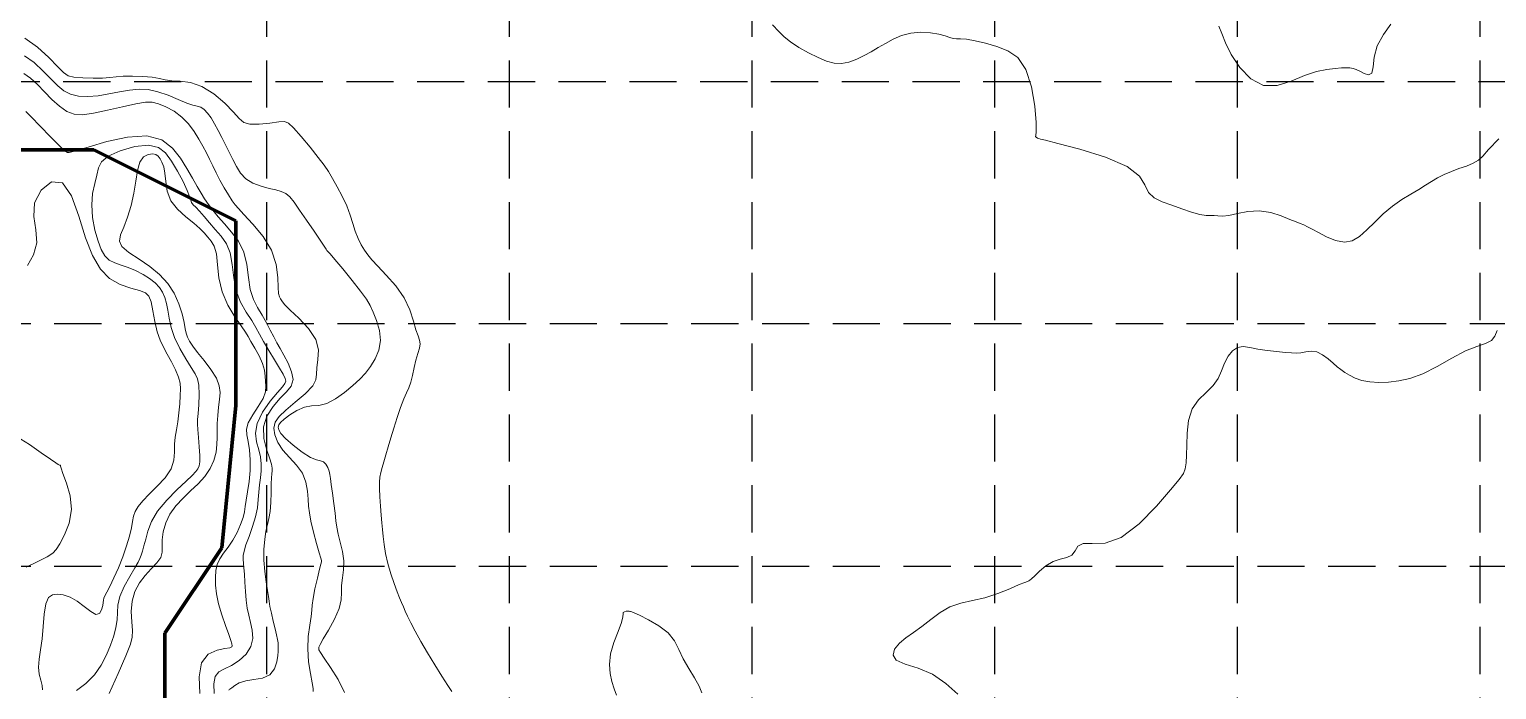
# Model space of a CAD drawing. Header units: inches. Extents: x 45655 to 51424, y 20024 to 23633.
# Drawn here: x 47551 to 48095, y 23043 to 23288 of the extents above; entities that cross this region are included whole.
import ezdxf

# ---------------------------------------------------------------- set-up
doc = ezdxf.new("R2010")
doc.units = ezdxf.units.IN
doc.header["$MEASUREMENT"] = 0
doc.linetypes.add('HIDDEN', pattern=[0.375, 0.25, -0.125])
doc.layers.add('CREEK', color=5, linetype='Continuous', lineweight=211)
doc.layers.add('CTR', color=43, linetype='Continuous', lineweight=9)
doc.layers.add('GRID', color=254, linetype='HIDDEN')

msp = doc.modelspace()

# ---------------------------------------------------------------- linework, layer by layer
at = {"layer": 'CREEK'}
for p, q in [((47501.3, 23242.91), (47554.03, 23242.91)), ((47554.03, 23242.91), (47575.12, 23242.91)), ((47575.12, 23242.91), (47627.85, 23216.57)), ((47627.85, 23216.57), (47627.85, 23179.68)), ((47627.85, 23179.68), (47627.85, 23148.06)), ((47627.85, 23148.06), (47622.58, 23095.36)), ((47622.58, 23095.36), (47601.49, 23063.74)), ((47601.49, 23063.74), (47601.49, 23032.12))]:
    msp.add_line(p, q, dxfattribs=at)
at = {"layer": 'CTR'}
for points, elevation in [([(48096.24, 23247.02), (48092.5, 23243.04), (48090.4, 23240.6), (48088.8, 23239.07), (48086.75, 23237.9), (48084.24, 23236.88), (48081.51, 23235.91), (48078.74, 23234.87), (48076.07, 23233.76), (48073.6, 23232.54), (48071.36, 23231.21), (48069.11, 23229.75), (48066.6, 23228.17), (48063.61, 23226.46), (48060.28, 23224.46), (48056.83, 23222.05), (48053.44, 23219.17), (48050.24, 23216.08), (48047.28, 23213.18), (48044.57, 23210.78), (48041.91, 23209.2), (48039.02, 23208.66), (48035.74, 23209.3), (48032.4, 23210.67), (48029.4, 23212.22), (48027.08, 23213.47), (48025.34, 23214.4), (48023.93, 23215.08), (48022.64, 23215.62), (48021.06, 23216.22), (48018.82, 23217.1), (48015.61, 23218.39), (48011.69, 23219.65), (48007.44, 23220.33), (48003.2, 23220.06), (47999.33, 23219.25), (47996.12, 23218.51), (47993.79, 23218.27), (47992.12, 23218.38), (47990.76, 23218.54), (47989.38, 23218.53), (47987.68, 23218.55), (47985.39, 23218.89), (47982.31, 23219.76), (47978.72, 23220.99), (47974.98, 23222.32), (47971.46, 23223.61), (47968.47, 23225.09), (47966.33, 23227.11), (47964.97, 23229.88), (47962.95, 23233.19), (47958.43, 23236.72), (47950.38, 23240.14), (47940.88, 23243.11), (47932.75, 23245.29), (47928.13, 23246.46), (47926.27, 23246.9), (47925.68, 23247.07), (47925.19, 23247.27), (47924.71, 23247.55), (47924.44, 23247.83), (47924.52, 23248.23), (47924.71, 23249.6), (47924.68, 23253.02), (47924.14, 23259.02), (47922.92, 23266.22), (47920.86, 23272.71), (47917.88, 23277.08), (47914.22, 23279.65), (47910.13, 23281.22), (47905.91, 23282.43), (47902, 23283.35), (47898.8, 23283.9), (47896.6, 23284.08), (47895.11, 23284.08), (47893.92, 23284.17), (47892.63, 23284.56), (47890.95, 23285.15), (47888.62, 23285.78), (47885.5, 23286.27), (47881.9, 23286.46), (47878.2, 23286.16), (47874.75, 23285.25), (47871.61, 23283.9), (47868.74, 23282.35), (47866.08, 23280.79), (47863.52, 23279.28), (47860.91, 23277.82), (47858.12, 23276.47), (47855.25, 23275.41), (47852.44, 23274.87), (47849.72, 23275.02), (47846.93, 23275.81), (47843.82, 23277.14), (47840.26, 23278.9), (47836.65, 23280.89), (47833.53, 23282.88), (47831.22, 23284.76), (47829.23, 23286.76), (47826.85, 23289.23)], 576), ([(47992.49, 23288.77), (47993.52, 23286.07), (47994.89, 23282.52), (47997.03, 23278.2), (48000.19, 23273.43), (48004.27, 23269.2), (48009, 23266.7), (48014.11, 23266.71), (48019.31, 23268.38), (48024.26, 23270.43), (48028.68, 23271.88), (48032.47, 23272.68), (48035.55, 23273.1), (48037.92, 23273.3), (48039.7, 23273.35), (48041.08, 23273.28), (48042.23, 23273.08), (48043.37, 23272.68), (48044.72, 23272.03), (48046.37, 23271.15), (48048, 23270.68), (48049.15, 23271.34), (48049.63, 23273.66), (48050.01, 23277.23), (48051.12, 23281.39), (48053.47, 23285.59), (48056.29, 23289.44)], 576), ([(47549.54, 23284.25), (47554.25, 23280.98), (47558.49, 23277.12), (47561.78, 23273.69), (47563.92, 23271.51), (47565.61, 23270.38), (47567.77, 23269.85), (47571.03, 23269.56), (47574.86, 23269.45), (47578.4, 23269.49), (47581.08, 23269.68), (47583.38, 23269.94), (47586.02, 23270.15), (47589.5, 23270.22), (47593.34, 23270.11), (47596.83, 23269.81), (47599.46, 23269.34), (47601.65, 23268.85), (47604.08, 23268.49), (47607.22, 23268.33), (47611.01, 23267.84), (47615.24, 23266.41), (47619.61, 23263.63), (47623.68, 23260.15), (47626.9, 23256.85), (47629.03, 23254.46), (47630.74, 23253.02), (47633.02, 23252.4), (47636.46, 23252.43), (47640.39, 23252.82), (47643.77, 23253.26), (47645.9, 23253.41), (47647.4, 23252.82), (47649.23, 23251.03), (47652.04, 23247.82), (47655.35, 23243.87), (47658.38, 23240.11), (47660.56, 23237.21), (47662.15, 23234.81), (47663.66, 23232.28), (47665.44, 23229.17), (47667.31, 23225.67), (47668.97, 23222.09), (47670.21, 23218.72), (47671.18, 23215.61), (47672.1, 23212.72), (47673.17, 23210.07), (47674.34, 23207.69), (47675.53, 23205.66), (47676.72, 23203.95), (47678.23, 23202.14), (47680.47, 23199.77), (47683.63, 23196.48), (47687.15, 23192.46), (47690.25, 23188.03), (47692.36, 23183.54), (47693.68, 23179.43), (47694.59, 23176.12), (47695.39, 23173.88), (47695.99, 23172.34), (47696.21, 23170.99), (47695.93, 23169.39), (47695.31, 23167.4), (47694.59, 23164.97), (47693.95, 23162.15), (47693.37, 23159.26), (47692.76, 23156.7), (47692.04, 23154.69), (47691.18, 23152.83), (47690.14, 23150.53), (47688.92, 23147.36), (47687.62, 23143.61), (47686.36, 23139.72), (47685.25, 23136.06), (47684.29, 23132.74), (47683.44, 23129.8), (47682.68, 23127.28), (47682.05, 23125.1), (47681.56, 23123.23), (47681.25, 23121.55), (47681.11, 23119.72), (47681.12, 23117.35), (47681.26, 23114.24), (47681.49, 23110.74), (47681.75, 23107.4), (47681.99, 23104.61), (47682.23, 23102.1), (47682.5, 23099.52), (47682.85, 23096.54), (47683.38, 23093.18), (47684.16, 23089.54), (47685.26, 23085.74), (47686.49, 23082.13), (47687.64, 23079.05), (47688.57, 23076.74), (47689.29, 23075.01), (47689.95, 23073.49), (47690.64, 23071.89), (47691.51, 23069.97), (47692.72, 23067.51), (47694.38, 23064.38), (47696.46, 23060.63), (47698.91, 23056.42), (47701.6, 23051.94), (47704.21, 23047.7), (47706.42, 23044.29), (47707.95, 23042.1)], 576), ([(47549.38, 23277.72), (47552.98, 23275.21), (47556.35, 23272.11), (47559.31, 23269.05), (47561.75, 23266.56), (47563.99, 23264.73), (47566.45, 23263.49), (47569.44, 23262.83), (47572.9, 23262.67), (47576.69, 23262.96), (47580.65, 23263.61), (47584.61, 23264.41), (47588.4, 23265.07), (47591.93, 23265.37), (47595.34, 23265.21), (47598.91, 23264.44), (47602.74, 23263.1), (47606.47, 23261.53), (47609.65, 23260.22), (47611.92, 23259.5), (47613.5, 23259.12), (47614.78, 23258.67), (47616.05, 23257.84), (47617.35, 23256.53), (47618.65, 23254.78), (47619.95, 23252.59), (47621.25, 23250.07), (47622.58, 23247.41), (47623.97, 23244.71), (47625.39, 23242), (47626.73, 23239.31), (47628.02, 23236.67), (47629.5, 23234.24), (47631.47, 23232.15), (47634.15, 23230.54), (47637.19, 23229.36), (47640.12, 23228.56), (47642.6, 23228.01), (47644.62, 23227.47), (47646.32, 23226.69), (47647.83, 23225.41), (47649.43, 23223.43), (47651.46, 23220.55), (47654.07, 23216.76), (47656.83, 23212.75), (47659.15, 23209.35), (47660.57, 23207.22), (47661.29, 23206.12), (47661.63, 23205.61), (47661.97, 23205.2), (47662.77, 23204.31), (47664.52, 23202.28), (47667.47, 23198.75), (47670.95, 23194.49), (47674.1, 23190.52), (47676.23, 23187.57), (47677.61, 23185.23), (47678.76, 23182.76), (47680.01, 23179.61), (47681.07, 23175.97), (47681.47, 23172.21), (47680.87, 23168.64), (47679.51, 23165.4), (47677.75, 23162.54), (47675.87, 23160.11), (47673.75, 23157.88), (47671.22, 23155.54), (47668.16, 23152.94), (47664.81, 23150.52), (47661.55, 23148.8), (47658.61, 23148.1), (47655.91, 23147.93), (47653.23, 23147.5), (47650.48, 23146.31), (47647.88, 23144.64), (47645.78, 23143.01), (47644.43, 23141.81), (47643.73, 23140.91), (47643.52, 23140.09), (47643.72, 23139.1), (47644.53, 23137.76), (47646.29, 23135.87), (47649.12, 23133.38), (47652.43, 23130.81), (47655.49, 23128.84), (47657.7, 23127.9), (47659.21, 23127.59), (47660.28, 23127.23), (47661.16, 23126.34), (47661.89, 23125.06), (47662.41, 23123.74), (47662.71, 23122.53), (47662.93, 23121.07), (47663.19, 23118.86), (47663.64, 23115.59), (47664.17, 23111.8), (47664.63, 23108.22), (47664.94, 23105.39), (47665.25, 23102.97), (47665.75, 23100.45), (47666.55, 23097.4), (47667.39, 23093.99), (47667.87, 23090.52), (47667.76, 23087.23), (47667.33, 23084.19), (47666.98, 23081.39), (47666.96, 23078.8), (47666.86, 23076.08), (47666.12, 23072.85), (47664.38, 23068.91), (47662.18, 23064.87), (47660.23, 23061.54), (47659.1, 23059.51), (47658.64, 23058.48), (47658.55, 23057.98), (47658.63, 23057.51), (47659.17, 23056.52), (47660.52, 23054.44), (47662.92, 23050.94), (47665.73, 23046.47), (47668.14, 23041.7)], 574), ([(47549.22, 23271.18), (47551.69, 23269.44), (47554.22, 23267.1), (47556.84, 23264.4), (47559.57, 23261.61), (47562.37, 23259.07), (47565.12, 23257.14), (47567.83, 23256.09), (47570.93, 23255.89), (47574.98, 23256.43), (47580.21, 23257.54), (47585.83, 23258.87), (47590.77, 23259.99), (47594.27, 23260.58), (47596.8, 23260.57), (47599.14, 23259.98), (47601.91, 23258.86), (47604.93, 23257.19), (47607.8, 23255.04), (47610.26, 23252.47), (47612.31, 23249.68), (47614.04, 23246.88), (47615.55, 23244.27), (47616.88, 23241.81), (47618.1, 23239.39), (47619.26, 23236.91), (47620.47, 23234.34), (47621.86, 23231.63), (47623.47, 23228.81), (47625.11, 23226.16), (47626.5, 23224.02), (47627.55, 23222.52), (47628.76, 23221.08), (47630.83, 23218.9), (47634.16, 23215.39), (47637.94, 23210.82), (47641.09, 23205.65), (47642.79, 23200.38), (47643.39, 23195.58), (47643.52, 23191.87), (47643.7, 23189.62), (47643.99, 23188.44), (47644.35, 23187.71), (47644.84, 23186.89), (47645.86, 23185.6), (47647.92, 23183.5), (47651.21, 23180.43), (47654.83, 23176.66), (47657.55, 23172.62), (47658.5, 23168.69), (47658.28, 23165.1), (47657.83, 23162.09), (47657.77, 23159.73), (47657.55, 23157.66), (47656.32, 23155.36), (47653.53, 23152.49), (47649.87, 23149.35), (47646.37, 23146.42), (47643.84, 23144.02), (47642.36, 23141.91), (47641.86, 23139.72), (47642.22, 23137.18), (47643.38, 23134.38), (47645.28, 23131.53), (47647.76, 23128.77), (47650.36, 23125.99), (47652.52, 23122.99), (47653.83, 23119.7), (47654.45, 23116.37), (47654.68, 23113.35), (47654.82, 23110.82), (47655.08, 23108.31), (47655.64, 23105.22), (47656.63, 23101.18), (47657.79, 23096.92), (47658.78, 23093.44), (47659.35, 23091.45), (47659.57, 23090.63), (47659.61, 23090.39), (47659.57, 23090.14), (47659.38, 23089.33), (47658.9, 23087.41), (47658.09, 23084.1), (47657.17, 23080.16), (47656.44, 23076.6), (47656.11, 23074.13), (47655.97, 23072.18), (47655.74, 23069.9), (47655.23, 23066.61), (47654.69, 23062.47), (47654.48, 23057.84), (47654.83, 23053.09), (47655.49, 23048.74), (47656.14, 23045.34), (47656.46, 23043.23), (47656.51, 23042.07)], 572), ([(47895.57, 23041.13), (47891.21, 23045.06), (47886.2, 23048.5), (47880.88, 23050.77), (47876.1, 23052.26), (47872.77, 23053.67), (47871.58, 23055.55), (47872.17, 23057.75), (47873.95, 23059.96), (47876.37, 23061.94), (47879.22, 23063.9), (47882.32, 23066.11), (47885.58, 23068.72), (47889.01, 23071.35), (47892.71, 23073.51), (47896.71, 23074.86), (47901.04, 23075.78), (47905.65, 23076.82), (47910.44, 23078.39), (47914.9, 23080.18), (47918.38, 23081.68), (47920.44, 23082.53), (47921.45, 23082.89), (47921.91, 23083.06), (47922.33, 23083.32), (47922.99, 23083.89), (47924.14, 23085), (47925.96, 23086.71), (47928.29, 23088.63), (47930.93, 23090.22), (47933.64, 23091.12), (47936.08, 23091.73), (47937.95, 23092.66), (47939.09, 23094.24), (47940.17, 23095.93), (47942.06, 23096.95), (47945.46, 23096.9), (47950.27, 23097.07), (47956.2, 23099.17), (47962.84, 23104.23), (47969.27, 23110.81), (47974.47, 23116.8), (47977.67, 23120.63), (47979.28, 23122.87), (47979.95, 23124.63), (47980.27, 23126.8), (47980.45, 23129.68), (47980.53, 23133.37), (47980.67, 23137.86), (47981.22, 23142.59), (47982.56, 23146.88), (47984.93, 23150.23), (47987.75, 23152.93), (47990.35, 23155.46), (47992.16, 23158.17), (47993.42, 23161.01), (47994.54, 23163.8), (47995.88, 23166.34), (47997.48, 23168.37), (47999.35, 23169.62), (48001.48, 23169.95), (48003.97, 23169.63), (48006.95, 23169.04), (48010.4, 23168.52), (48013.93, 23168.11), (48017.05, 23167.8), (48019.4, 23167.58), (48021.2, 23167.52), (48022.86, 23167.68), (48024.66, 23168.04), (48026.64, 23168.28), (48028.73, 23168), (48030.9, 23166.93), (48032.98, 23165.36), (48034.83, 23163.76), (48036.33, 23162.47), (48037.69, 23161.42), (48039.13, 23160.39), (48040.89, 23159.29), (48043, 23158.21), (48045.53, 23157.34), (48048.46, 23156.85), (48051.76, 23156.69), (48055.33, 23156.81), (48059.14, 23157.21), (48063.32, 23158.12), (48068.05, 23159.88), (48073.37, 23162.6), (48078.84, 23165.66), (48083.91, 23168.31), (48088.13, 23169.97), (48091.35, 23171.04), (48093.54, 23172.15), (48094.79, 23173.79), (48095.68, 23175.93)], 576), ([(47549.99, 23088.11), (47554.34, 23090.28), (47557.8, 23092.02), (47559.93, 23093.33), (47561.22, 23094.72), (47562.5, 23096.85), (47564.28, 23100.19), (47566.02, 23104.54), (47566.89, 23109.49), (47566.37, 23114.62), (47565, 23119.3), (47563.66, 23122.86), (47562.97, 23124.84), (47562.8, 23125.63), (47562.78, 23125.82), (47562.66, 23125.93), (47562.45, 23126.03), (47562.2, 23126.12), (47561.89, 23126.28), (47561.05, 23126.82), (47559.1, 23128.18), (47555.66, 23130.59), (47551.24, 23133.6), (47546.52, 23136.6)], 572), ([(47769.03, 23040.73), (47768.11, 23043.12), (47767.29, 23045.72), (47766.65, 23048.69), (47766.41, 23052.12), (47766.84, 23056), (47768.06, 23060.25), (47769.59, 23064.36), (47770.85, 23067.68), (47771.36, 23069.77), (47771.43, 23070.87), (47771.52, 23071.39), (47771.98, 23071.66), (47772.66, 23071.8), (47773.31, 23071.85), (47773.74, 23071.83), (47774.01, 23071.79), (47774.24, 23071.73), (47774.64, 23071.62), (47775.6, 23071.25), (47777.6, 23070.33), (47780.87, 23068.69), (47784.7, 23066.43), (47788.13, 23063.76), (47790.48, 23060.82), (47792.13, 23057.65), (47793.76, 23054.23), (47795.81, 23050.64), (47797.98, 23047.13), (47799.71, 23044.02), (47800.69, 23041.58)], 576)]:
    msp.add_lwpolyline(points, dxfattribs=dict(at, elevation=elevation))
at = {"layer": 'CTR', "color": 5}
for points, elevation in [([(47549.96, 23257.09), (47551.89, 23255.12), (47555.23, 23251.72), (47559.13, 23247.77), (47562.47, 23244.43), (47564.42, 23242.56), (47565.38, 23241.91), (47566.01, 23241.93), (47567.02, 23242.18), (47569.21, 23242.8), (47573.36, 23244.04), (47579.91, 23245.92), (47587.6, 23247.62), (47594.84, 23248.09), (47600.32, 23246.57), (47604.27, 23243.54), (47607.23, 23239.78), (47609.67, 23235.95), (47611.74, 23232.36), (47613.47, 23229.27), (47614.92, 23226.77), (47616.25, 23224.68), (47617.66, 23222.67), (47619.29, 23220.49), (47621.24, 23218.07), (47623.58, 23215.4), (47626.24, 23212.41), (47628.84, 23208.99), (47630.84, 23204.98), (47631.92, 23200.34), (47632.48, 23195.51), (47633.12, 23191.06), (47634.31, 23187.43), (47635.88, 23184.4), (47637.58, 23181.61), (47639.16, 23178.79), (47640.57, 23176.02), (47641.86, 23173.51), (47643.05, 23171.33), (47644.26, 23169.2), (47645.63, 23166.78), (47647.19, 23163.82), (47648.5, 23160.63), (47649.02, 23157.71), (47648.34, 23155.33), (47646.65, 23153.19), (47644.3, 23150.79), (47641.66, 23147.76), (47639.36, 23144.16), (47638.05, 23140.14), (47638.14, 23135.92), (47639.14, 23131.94), (47640.29, 23128.65), (47641, 23126.4), (47641.29, 23124.93), (47641.32, 23123.85), (47641.22, 23122.75), (47641.07, 23121.26), (47640.95, 23119.02), (47640.87, 23115.82), (47640.75, 23112.19), (47640.52, 23108.83), (47640.1, 23106.22), (47639.57, 23104), (47638.99, 23101.55), (47638.51, 23098.45), (47638.21, 23094.78), (47638.2, 23090.73), (47638.54, 23086.57), (47639.08, 23082.68), (47639.58, 23079.51), (47639.88, 23077.29), (47640.12, 23075.55), (47640.45, 23073.63), (47641.01, 23071.07), (47641.7, 23068.15), (47642.37, 23065.36), (47642.9, 23063.1), (47643.26, 23061.38), (47643.48, 23060.14), (47643.55, 23059.29), (47643.55, 23058.72), (47643.53, 23058.28), (47643.56, 23057.79), (47643.55, 23056.96), (47643.42, 23055.44), (47643.07, 23053.06), (47642.17, 23050.42), (47640.45, 23048.22), (47637.73, 23047.02), (47634.53, 23046.47), (47631.47, 23046.01), (47629.09, 23045.23), (47627.39, 23044.28), (47626.28, 23043.46), (47625.63, 23042.97)], 568), ([(47588.49, 23084.73), (47590.34, 23087.87), (47591.54, 23089.98), (47592.24, 23091.38), (47592.71, 23092.61), (47593.18, 23094.14), (47593.73, 23096.1), (47594.37, 23098.55), (47595.19, 23101.56), (47596.54, 23105.04), (47598.79, 23108.9), (47602.16, 23112.96), (47605.96, 23116.84), (47609.35, 23120.02), (47611.65, 23122.18), (47613, 23123.59), (47613.77, 23124.65), (47614.23, 23125.76), (47614.45, 23127.28), (47614.45, 23129.56), (47614.24, 23132.72), (47613.95, 23136.19), (47613.7, 23139.2), (47613.61, 23141.23), (47613.65, 23142.9), (47613.81, 23145.09), (47614.04, 23148.38), (47614.18, 23152.19), (47614.09, 23155.59), (47613.65, 23157.97), (47612.73, 23159.89), (47611.26, 23162.14), (47609.21, 23165.36), (47607, 23169.24), (47605.08, 23173.29), (47603.81, 23177.05), (47603.07, 23180.44), (47602.57, 23183.43), (47602.07, 23185.98), (47601.47, 23188.19), (47600.62, 23190.14), (47599.44, 23191.9), (47597.87, 23193.56), (47595.85, 23195.14), (47593.39, 23196.69), (47590.65, 23198.12), (47587.87, 23199.3), (47585.25, 23200.17), (47582.89, 23200.99), (47580.87, 23202.04), (47579.24, 23203.62), (47577.9, 23205.9), (47576.69, 23209.06), (47575.54, 23213.16), (47574.66, 23217.79), (47574.34, 23222.44), (47574.71, 23226.67), (47575.49, 23230.39), (47576.29, 23233.55), (47576.9, 23236.19), (47577.99, 23238.45), (47580.5, 23240.54), (47584.92, 23242.54), (47590.32, 23244.07), (47595.38, 23244.62), (47599.1, 23243.81), (47601.76, 23241.75), (47603.98, 23238.7), (47606.2, 23234.95), (47608.24, 23231.11), (47609.8, 23227.83), (47610.66, 23225.6), (47611.07, 23224.22), (47611.43, 23223.31), (47612.05, 23222.52), (47613.01, 23221.58), (47614.34, 23220.21), (47616.06, 23218.23), (47618.05, 23215.84), (47620.2, 23213.33), (47622.36, 23210.83), (47624.3, 23208.08), (47625.71, 23204.65), (47626.48, 23200.32), (47627.02, 23195.46), (47627.93, 23190.67), (47629.59, 23186.38), (47631.69, 23182.69), (47633.7, 23179.59), (47635.26, 23177.03), (47636.61, 23174.59), (47638.13, 23171.86), (47640.07, 23168.55), (47642.18, 23165.07), (47644.05, 23161.97), (47645.36, 23159.71), (47646.09, 23158.17), (47646.3, 23157.11), (47646.02, 23156.23), (47645.07, 23155.05), (47643.26, 23152.97), (47640.57, 23149.68), (47637.72, 23145.61), (47635.68, 23141.48), (47635.09, 23137.81), (47635.54, 23134.59), (47636.34, 23131.7), (47636.92, 23129.02), (47637.2, 23126.44), (47637.2, 23123.9), (47636.96, 23121.34), (47636.61, 23118.7), (47636.29, 23116), (47636.08, 23113.2), (47635.79, 23110.18), (47635.15, 23106.86), (47634.04, 23103.2), (47632.72, 23099.57), (47631.57, 23096.45), (47630.87, 23094.14), (47630.57, 23092.46), (47630.53, 23091.06), (47630.65, 23089.62), (47630.83, 23087.89), (47631.04, 23085.58), (47631.2, 23082.57), (47631.39, 23079.19), (47631.66, 23075.89), (47632.08, 23072.99), (47632.61, 23070.35), (47633.24, 23067.68), (47633.85, 23064.79), (47634.07, 23061.77), (47633.42, 23058.76), (47631.62, 23055.95), (47629.03, 23053.52), (47626.2, 23051.67), (47623.6, 23050.47), (47621.5, 23049.36), (47620.16, 23047.68), (47619.69, 23044.91), (47619.8, 23041.35)], 566), ([(47589.21, 23067.87), (47589.04, 23071.68), (47589.34, 23075.57), (47590.38, 23079.15), (47592.07, 23082.33), (47594.18, 23085.12), (47596.47, 23087.57), (47598.53, 23089.74), (47599.95, 23091.74), (47600.48, 23093.7), (47600.46, 23095.81), (47600.43, 23098.29), (47600.84, 23101.29), (47601.8, 23104.58), (47603.38, 23107.86), (47605.59, 23110.89), (47608.24, 23113.7), (47611.05, 23116.41), (47613.83, 23119.1), (47616.32, 23121.84), (47618.32, 23124.71), (47619.68, 23127.74), (47620.46, 23130.79), (47620.82, 23133.67), (47620.91, 23136.29), (47620.87, 23138.8), (47620.9, 23141.45), (47621.11, 23144.38), (47621.43, 23147.43), (47621.77, 23150.32), (47621.95, 23152.92), (47621.68, 23155.44), (47620.62, 23158.21), (47618.58, 23161.41), (47616.02, 23164.76), (47613.61, 23167.78), (47611.82, 23170.15), (47610.65, 23171.99), (47609.91, 23173.49), (47609.44, 23174.89), (47609.07, 23176.55), (47608.6, 23178.88), (47607.86, 23182.07), (47606.7, 23185.85), (47604.97, 23189.74), (47602.58, 23193.36), (47599.55, 23196.65), (47595.93, 23199.64), (47591.92, 23202.35), (47588.18, 23204.81), (47585.57, 23207.02), (47584.64, 23209.09), (47585.05, 23211.34), (47586.21, 23214.18), (47587.61, 23217.89), (47588.96, 23222.23), (47590.02, 23226.8), (47590.7, 23231.25), (47591.28, 23235.2), (47592.16, 23238.3), (47593.6, 23240.26), (47595.34, 23241.22), (47596.97, 23241.47), (47598.15, 23241.21), (47599, 23240.55), (47599.71, 23239.57), (47600.42, 23238.31), (47601.07, 23236.6), (47601.53, 23234.23), (47601.81, 23231.12), (47602.35, 23227.58), (47603.71, 23224.04), (47606.2, 23220.87), (47609.29, 23218.11), (47612.23, 23215.76), (47614.44, 23213.77), (47616.05, 23212.06), (47617.39, 23210.54), (47618.65, 23209.04), (47619.78, 23207.13), (47620.59, 23204.32), (47621.03, 23200.29), (47621.56, 23195.43), (47622.73, 23190.27), (47624.87, 23185.32), (47627.49, 23180.98), (47629.82, 23177.59), (47631.34, 23175.32), (47632.35, 23173.65), (47633.39, 23171.85), (47634.84, 23169.4), (47636.42, 23166.54), (47637.72, 23163.7), (47638.43, 23161.21), (47638.7, 23159.04), (47638.81, 23157.09), (47638.93, 23155.21), (47638.76, 23153.17), (47637.91, 23150.73), (47636.15, 23147.76), (47634.06, 23144.6), (47632.42, 23141.7), (47631.78, 23139.35), (47631.91, 23137.21), (47632.39, 23134.75), (47632.85, 23131.63), (47633.12, 23127.95), (47633.08, 23123.96), (47632.71, 23119.92), (47632.14, 23116.14), (47631.64, 23112.99), (47631.33, 23110.63), (47631.03, 23108.68), (47630.52, 23106.58), (47629.57, 23103.95), (47628.26, 23101.01), (47626.67, 23098.13), (47624.91, 23095.63), (47623.23, 23093.4), (47621.84, 23091.3), (47620.93, 23089.16), (47620.45, 23086.88), (47620.25, 23084.37), (47620.28, 23081.53), (47620.61, 23078.29), (47621.37, 23074.6), (47622.59, 23070.52), (47623.99, 23066.51), (47625.22, 23063.19), (47625.99, 23061), (47626.35, 23059.73), (47626.42, 23059.05), (47626.27, 23058.62), (47625.54, 23058.3), (47623.79, 23057.96), (47620.87, 23057.37), (47617.61, 23055.89), (47615.13, 23052.74), (47614.22, 23047.5), (47614.44, 23041.27)], 564), ([(47556.08, 23042.64), (47555.93, 23044.35), (47555.45, 23046.28), (47554.92, 23048.5), (47554.64, 23051.07), (47554.86, 23054.04), (47555.39, 23057.49), (47555.96, 23061.55), (47556.37, 23066.19), (47556.77, 23070.78), (47557.36, 23074.53), (47558.35, 23076.86), (47559.76, 23077.95), (47561.58, 23078.21), (47563.81, 23077.91), (47566.32, 23077.07), (47568.95, 23075.61), (47571.58, 23073.59), (47573.98, 23071.68), (47575.92, 23070.65), (47577.23, 23071.05), (47578.01, 23072.39), (47578.42, 23073.92), (47578.6, 23075.07), (47578.7, 23075.89), (47578.88, 23076.64), (47579.27, 23077.55), (47579.99, 23078.91), (47581.07, 23081.06), (47582.57, 23084.17), (47584.26, 23087.96), (47585.91, 23092.04), (47587.28, 23096.02), (47588.34, 23099.66), (47589.07, 23102.75), (47589.5, 23105.15), (47589.88, 23107.08), (47590.5, 23108.84), (47591.61, 23110.71), (47593.32, 23112.81), (47595.69, 23115.29), (47598.64, 23118.17), (47601.61, 23121.34), (47603.84, 23124.61), (47604.85, 23127.8), (47605.03, 23130.86), (47605.01, 23133.72), (47605.28, 23136.38), (47605.78, 23139.06), (47606.32, 23142), (47606.73, 23145.33), (47607, 23148.74), (47607.19, 23151.8), (47607.29, 23154.23), (47607.13, 23156.36), (47606.55, 23158.62), (47605.41, 23161.34), (47603.94, 23164.32), (47602.37, 23167.19), (47600.94, 23169.74), (47599.69, 23172.32), (47598.64, 23175.39), (47597.78, 23179.21), (47597.05, 23183.19), (47596.35, 23186.55), (47595.53, 23188.68), (47594.25, 23189.89), (47592.09, 23190.69), (47588.83, 23191.55), (47584.92, 23192.91), (47581.01, 23195.16), (47577.62, 23198.69), (47574.7, 23203.68), (47572.09, 23210.31), (47569.56, 23218.31), (47566.82, 23225.84), (47563.48, 23230.61), (47559.43, 23230.99), (47555.61, 23227.99), (47553.17, 23223.27), (47552.85, 23218.23), (47553.59, 23213.25), (47553.95, 23208.44), (47552.8, 23203.95), (47550.53, 23200)], 568), ([(47568.77, 23042.47), (47572.16, 23045.07), (47575.34, 23048.26), (47577.9, 23051.87), (47579.86, 23055.63), (47581.36, 23059.3), (47582.52, 23062.69), (47583.32, 23065.77), (47583.75, 23068.62), (47583.87, 23071.31), (47584.08, 23074.11), (47584.84, 23077.3), (47586.45, 23081), (47588.49, 23084.73)], 566), ([(47580.81, 23041.37), (47584.13, 23048.8), (47586.97, 23055.34), (47588.69, 23059.56), (47589.4, 23062.23), (47589.46, 23064.65), (47589.21, 23067.87)], 564), ([(47625.63, 23042.97), (47625.3, 23042.76), (47625.19, 23042.61)], 568)]:
    msp.add_lwpolyline(points, dxfattribs=dict(at, elevation=elevation))
at = {"layer": 'GRID', "linetype": 'HIDDEN', "ltscale": 70}
for p, q in [((47639.24, 23538.55), (47639.24, 20388.15)), ((47729.24, 23538.55), (47729.24, 20388.15)), ((47819.24, 23538.55), (47819.24, 20388.15)), ((47909.24, 23538.55), (47909.24, 20388.15)), ((47999.24, 23538.55), (47999.24, 20388.15)), ((48089.24, 23538.55), (48089.24, 20388.15)), ((45752.56, 23268.26), (51332.56, 23268.26)), ((45749.24, 23178.55), (51329.24, 23178.55)), ((45749.24, 23088.55), (51329.24, 23088.55))]:
    msp.add_line(p, q, dxfattribs=at)

doc.saveas('drawing.dxf')
